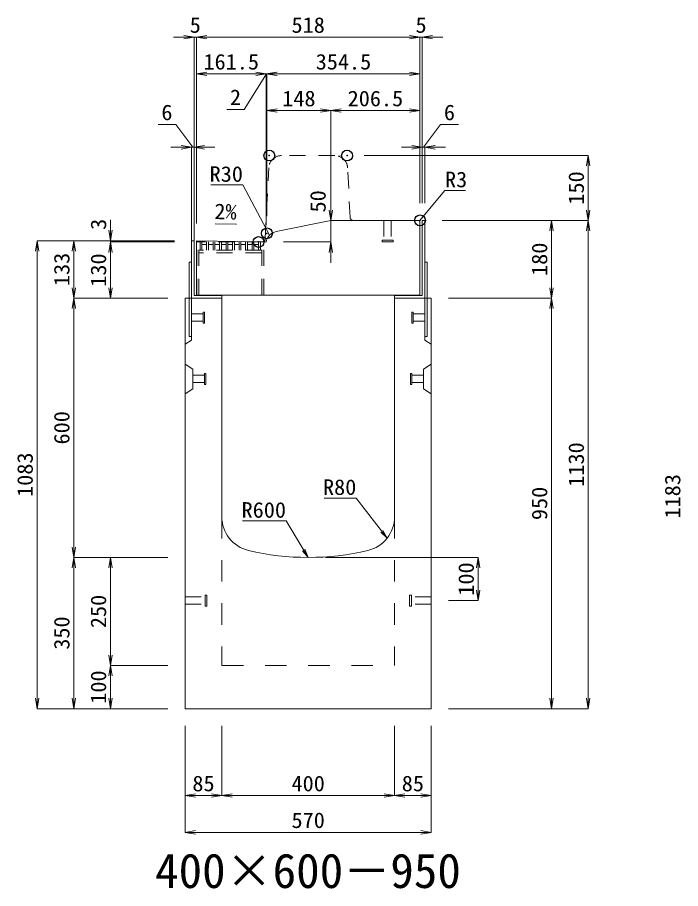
# Model space of a CAD drawing. Units: millimetres at full size. Extents: x -1809 to 57027, y -20349 to 17321.
# Drawn here: x 34895 to 36431, y -13512 to -11496 of the extents above; entities that cross this region are included whole.
import ezdxf
from ezdxf.enums import TextEntityAlignment as Align

# ---------------------------------------------------------------- set-up
doc = ezdxf.new("R2010")
doc.units = ezdxf.units.MM
doc.header["$LTSCALE"] = 50
doc.header["$PDMODE"] = 32
doc.header["$PDSIZE"] = 25
doc.linetypes.add('USER1', pattern=[2, 1, -1])
doc.linetypes.add('USER2', pattern=[1.35, 0.75, -0.6])
for name, color, linetype, lineweight in [('インサート', 3, 'USER2', 9), ('グレーチング', 7, 'USER2', 5), ('受枠', 3, 'Continuous', 5), ('寸法線', 7, 'Continuous', 13), ('引出線', 4, 'Continuous', 13), ('本体', 2, 'Continuous', 13)]:
    doc.layers.add(name, color=color, linetype=linetype, lineweight=lineweight)
doc.layers.add('作業エリア', color=11, linetype='Continuous')
doc.layers.add('文字', color=7, linetype='Continuous')
doc.styles.add('ＭＳ 明朝', font='')
doc.styles.get('ＭＳ 明朝').set_extended_font_data('MS Mincho')

# ---------------------------------------------------------------- blocks, each defined once
blk = doc.blocks.new('open_arrow')
at = {"color": 0, "linetype": 'Continuous', "lineweight": -2}
blk.add_lwpolyline([(7.5, 1.25), (0, 0), (7.5, -1.25)], dxfattribs=at)

msp = doc.modelspace()

# ---------------------------------------------------------------- linework, layer by layer
at = {"layer": 'インサート'}
for p, q in [((35743.74, -11966.05), (35743.74, -12012.05)), ((35743.74, -11966.05), (35760.74, -11966.05)), ((35760.74, -11966.05), (35760.74, -12012.05)), ((35739.74, -12016.05), (35739.74, -12012.05)), ((35739.74, -12012.05), (35764.74, -12012.05)), ((35764.74, -12012.05), (35764.74, -12016.05)), ((35739.74, -12016.05), (35764.74, -12016.05)), ((35298.24, -12182.55), (35325.24, -12182.55)), ((35298.24, -12182.55), (35298.24, -12199.55)), ((35328.24, -12178.55), (35325.24, -12178.55)), ((35325.24, -12178.55), (35325.24, -12203.55)), ((35328.24, -12203.55), (35328.24, -12178.55)), ((35808.24, -12178.55), (35811.24, -12178.55)), ((35808.24, -12203.55), (35808.24, -12178.55)), ((35811.24, -12178.55), (35811.24, -12203.55)), ((35838.24, -12182.55), (35811.24, -12182.55)), ((35838.24, -12182.55), (35838.24, -12199.55)), ((35298.24, -12199.55), (35325.24, -12199.55)), ((35325.24, -12203.55), (35328.24, -12203.55)), ((35811.24, -12203.55), (35808.24, -12203.55)), ((35838.24, -12199.55), (35811.24, -12199.55)), ((35301.44, -12324.55), (35328.44, -12324.55)), ((35301.44, -12324.55), (35301.44, -12341.55)), ((35331.44, -12320.55), (35328.44, -12320.55)), ((35328.44, -12320.55), (35328.44, -12345.55)), ((35331.44, -12345.55), (35331.44, -12320.55)), ((35805.04, -12320.55), (35808.04, -12320.55)), ((35805.04, -12345.55), (35805.04, -12320.55)), ((35808.04, -12320.55), (35808.04, -12345.55)), ((35835.04, -12324.55), (35808.04, -12324.55)), ((35835.04, -12324.55), (35835.04, -12341.55)), ((35301.44, -12341.55), (35328.44, -12341.55)), ((35328.44, -12345.55), (35331.44, -12345.55)), ((35808.04, -12345.55), (35805.04, -12345.55)), ((35835.04, -12341.55), (35808.04, -12341.55)), ((35283.24, -12837.55), (35329.24, -12837.55)), ((35283.24, -12854.55), (35283.24, -12837.55)), ((35329.24, -12858.55), (35329.24, -12833.55)), ((35329.24, -12833.55), (35333.24, -12833.55)), ((35333.24, -12858.55), (35333.24, -12833.55)), ((35803.24, -12833.55), (35807.24, -12833.55)), ((35803.24, -12833.55), (35803.24, -12858.55)), ((35807.24, -12833.55), (35807.24, -12858.55)), ((35853.24, -12837.55), (35807.24, -12837.55)), ((35853.24, -12837.55), (35853.24, -12854.55)), ((35283.24, -12854.55), (35329.24, -12854.55)), ((35333.24, -12858.55), (35329.24, -12858.55)), ((35807.24, -12858.55), (35803.24, -12858.55)), ((35853.24, -12854.55), (35807.24, -12854.55))]:
    msp.add_line(p, q, dxfattribs=at)
at = {"layer": 'グレーチング'}
for p, q in [((35310.24, -12139.05), (35310.24, -12016.05)), ((35465.24, -12016.05), (35310.24, -12016.05)), ((35314.74, -12139.05), (35314.74, -12016.05)), ((35460.74, -12035.05), (35314.74, -12035.05)), ((35317.74, -12035.05), (35317.74, -12016.05)), ((35322.24, -12035.05), (35322.24, -12016.05)), ((35332.8, -12022.05), (35322.24, -12022.05)), ((35332.8, -12035.05), (35332.8, -12016.05)), ((35337.3, -12035.05), (35337.3, -12016.05)), ((35347.85, -12022.05), (35337.3, -12022.05)), ((35347.85, -12035.05), (35347.85, -12016.05)), ((35352.35, -12035.05), (35352.35, -12016.05)), ((35362.91, -12022.05), (35352.35, -12022.05)), ((35362.91, -12035.05), (35362.91, -12016.05)), ((35367.41, -12035.05), (35367.41, -12016.05)), ((35377.96, -12022.05), (35367.41, -12022.05)), ((35377.96, -12035.05), (35377.96, -12016.05)), ((35382.46, -12035.05), (35382.46, -12016.05)), ((35393.02, -12022.05), (35382.46, -12022.05)), ((35393.02, -12035.05), (35393.02, -12016.05)), ((35397.52, -12035.05), (35397.52, -12016.05)), ((35408.07, -12022.05), (35397.52, -12022.05)), ((35408.07, -12035.05), (35408.07, -12016.05)), ((35412.57, -12035.05), (35412.57, -12016.05)), ((35423.13, -12022.05), (35412.57, -12022.05)), ((35423.13, -12035.05), (35423.13, -12016.05)), ((35427.63, -12035.05), (35427.63, -12016.05)), ((35438.19, -12022.05), (35427.63, -12022.05)), ((35438.19, -12035.05), (35438.19, -12016.05)), ((35442.69, -12035.05), (35442.69, -12016.05)), ((35453.24, -12022.05), (35442.69, -12022.05)), ((35453.24, -12035.05), (35453.24, -12016.05)), ((35457.74, -12035.05), (35457.74, -12016.05)), ((35460.74, -12139.05), (35460.74, -12016.05)), ((35465.24, -12139.05), (35465.24, -12016.05)), ((35460.74, -12041.05), (35314.74, -12041.05))]:
    msp.add_line(p, q, dxfattribs=at)
at = {"layer": '作業エリア'}
for p in [(35478.24, -11816.05), (35658.24, -11816.05), (35827.24, -11966.05), (35472.74, -11996.05), (35453.24, -12016.05)]:
    msp.add_point(p, dxfattribs=at)
at = {"layer": '受枠'}
for p, q in [((35832.24, -11966.05), (35838.24, -11966.05)), ((35832.24, -12140.05), (35832.24, -11966.05)), ((35838.24, -12235.05), (35838.24, -11966.05)), ((35304.24, -12013.05), (35298.24, -12013.05)), ((35298.24, -12235.05), (35298.24, -12013.05)), ((35304.24, -12140.05), (35304.24, -12013.05)), ((35298.24, -12063.05), (35292.24, -12063.05)), ((35292.24, -12235.05), (35292.24, -12063.05)), ((35838.24, -12063.05), (35844.24, -12063.05)), ((35844.24, -12235.05), (35844.24, -12063.05)), ((35368.24, -12146.05), (35298.24, -12146.05)), ((35368.24, -12140.05), (35304.24, -12140.05)), ((35368.24, -12146.05), (35368.24, -12140.05)), ((35768.24, -12140.05), (35832.24, -12140.05)), ((35768.24, -12146.05), (35768.24, -12140.05)), ((35768.24, -12146.05), (35838.24, -12146.05)), ((35298.24, -12235.05), (35292.24, -12235.05)), ((35838.24, -12235.05), (35844.24, -12235.05))]:
    msp.add_line(p, q, dxfattribs=at)
at = {"layer": '寸法線'}
for p, q in [((35357.24, -11541.93), (35256.24, -11541.93)), ((35304.24, -11973.03), (35304.24, -11541.93)), ((35827.24, -11541.93), (35309.24, -11541.93)), ((35309.24, -11973.25), (35309.24, -11541.93)), ((35309.24, -11973.25), (35309.24, -11541.93)), ((35779.24, -11541.93), (35880.24, -11541.93)), ((35827.24, -11926.03), (35827.24, -11541.93)), ((35827.24, -11926.03), (35827.24, -11541.93)), ((35832.24, -11926.03), (35832.24, -11541.93)), ((35518.81, -11626.93), (35309.24, -11626.93)), ((35309.24, -11973.25), (35309.24, -11626.93)), ((35471.78, -11626.93), (35420.05, -11709.16)), ((35520.74, -11626.93), (35422.81, -11626.93)), ((35470.81, -11976.03), (35470.81, -11626.93)), ((35827.24, -11626.93), (35472.74, -11626.93)), ((35472.74, -11956.03), (35472.74, -11626.93)), ((35827.24, -11926.03), (35827.24, -11626.93)), ((35472.74, -11956.03), (35472.74, -11671.93)), ((35470.81, -11976.03), (35470.81, -11673.47)), ((35420.05, -11709.16), (35379.64, -11709.16)), ((35472.74, -11711.93), (35620.74, -11711.93)), ((35472.74, -11956.03), (35472.74, -11711.93)), ((35620.74, -11926.03), (35620.74, -11711.93)), ((35620.74, -11711.93), (35827.24, -11711.93)), ((35620.74, -11926.03), (35620.74, -11711.93)), ((35827.24, -11926.03), (35827.24, -11711.93)), ((35261.62, -11744.13), (35220.39, -11744.13)), ((35301.24, -11796.93), (35261.62, -11744.13)), ((35835.24, -11796.93), (35874.86, -11744.13)), ((35874.86, -11744.13), (35916.09, -11744.13)), ((35352.24, -11796.93), (35250.24, -11796.93)), ((35298.24, -12058.03), (35298.24, -11796.93)), ((35304.24, -12058.03), (35304.24, -11796.93)), ((35784.24, -11796.93), (35886.24, -11796.93)), ((35832.24, -11926.03), (35832.24, -11796.93)), ((35838.24, -11926.03), (35838.24, -11796.93)), ((35698.26, -11816.05), (36217.02, -11816.05)), ((36217.02, -11816.05), (36217.02, -11966.05)), ((35620.74, -11918.05), (35620.74, -12064.05)), ((35110.3, -11965.05), (35110.3, -12064.05)), ((35878.26, -11966.05), (36132.02, -11966.05)), ((35878.26, -11966.05), (36217.02, -11966.05)), ((35878.26, -11966.05), (36217.02, -11966.05)), ((36132.02, -11966.05), (36132.02, -12146.05)), ((36217.02, -11966.05), (36217.02, -13096.05)), ((34940.3, -13096.05), (34940.3, -12013.05)), ((35258.22, -12013.05), (34940.3, -12013.05)), ((35025.3, -12013.05), (35025.3, -12146.05)), ((35258.22, -12013.05), (35025.3, -12013.05)), ((35258.22, -12013.05), (35110.3, -12013.05)), ((35258.22, -12016.05), (35110.3, -12016.05)), ((35110.3, -12016.05), (35110.3, -12146.05)), ((35258.22, -12016.05), (35110.3, -12016.05)), ((35510.83, -12016.05), (35620.74, -12016.05)), ((35243.22, -12146.05), (35025.3, -12146.05)), ((35025.3, -12146.05), (35025.3, -12746.05)), ((35243.22, -12146.05), (35025.3, -12146.05)), ((35243.22, -12146.05), (35110.3, -12146.05)), ((35893.26, -12146.05), (36132.02, -12146.05)), ((35893.26, -12146.05), (36132.02, -12146.05)), ((36132.02, -12146.05), (36132.02, -13096.05)), ((35243.22, -12746.05), (35025.3, -12746.05)), ((35025.3, -13096.05), (35025.3, -12746.05)), ((35243.22, -12746.05), (35025.3, -12746.05)), ((35110.3, -12746.05), (35110.3, -12996.05)), ((35243.22, -12746.05), (35110.3, -12746.05)), ((35608.26, -12746.05), (35962.02, -12746.05)), ((35962.02, -12746.05), (35962.02, -12846.05)), ((35893.26, -12846.05), (35962.02, -12846.05)), ((35243.22, -12996.05), (35110.3, -12996.05)), ((35110.3, -12996.05), (35110.3, -13096.05)), ((35243.22, -12996.05), (35110.3, -12996.05)), ((35243.22, -13096.05), (34940.3, -13096.05)), ((35243.22, -13096.05), (35025.3, -13096.05)), ((35243.22, -13096.05), (35110.3, -13096.05)), ((35893.26, -13096.05), (36132.02, -13096.05)), ((35893.26, -13096.05), (36217.02, -13096.05)), ((35283.24, -13136.07), (35283.24, -13297.21)), ((35283.24, -13136.07), (35283.24, -13382.21)), ((35368.24, -13136.07), (35368.24, -13297.21)), ((35368.24, -13136.07), (35368.24, -13297.21)), ((35768.24, -13136.07), (35768.24, -13297.21)), ((35768.24, -13136.07), (35768.24, -13297.21)), ((35853.24, -13136.07), (35853.24, -13297.21)), ((35853.24, -13136.07), (35853.24, -13382.21)), ((35283.24, -13297.21), (35368.24, -13297.21)), ((35368.24, -13297.21), (35768.24, -13297.21)), ((35768.24, -13297.21), (35853.24, -13297.21)), ((35283.24, -13382.21), (35853.24, -13382.21))]:
    msp.add_line(p, q, dxfattribs=at)
at = {"layer": '引出線'}
for points in [[(35478.84, -12000.19), (35417.12, -11883.9), (35342.45, -11883.9)], [(35826.36, -11966.93), (35885.09, -11896.57), (35932.81, -11896.57)], [(35401.91, -11974.88), (35353.17, -11973.91), (35401.91, -11974.88)], [(35751, -12701.63), (35679.74, -12608.52), (35605.07, -12608.52)], [(35568.24, -12746.05), (35516.88, -12661.3), (35415.87, -12661.3)]]:
    msp.add_lwpolyline(points, dxfattribs=at)
at = {"layer": '本体', "linetype": 'USER2', "lineweight": 9}
for p, q in [((35629.7, -11816.05), (35506.78, -11816.05)), ((35468.57, -12009.4), (35476.82, -11844.56)), ((35665.41, -11959.4), (35659.67, -11844.56)), ((35298.24, -12146.05), (35298.24, -12243.05)), ((35838.24, -12146.05), (35838.24, -12243.05)), ((35298.24, -12243.05), (35283.24, -12252.55)), ((35838.24, -12243.05), (35853.24, -12252.55))]:
    msp.add_line(p, q, dxfattribs=at)
at = {"layer": '本体'}
for p, q in [((35620.74, -11966.05), (35494.43, -11991.66)), ((35824.24, -11966.05), (35620.74, -11966.05)), ((35827.24, -12139.05), (35827.24, -11969.05)), ((35309.24, -12139.05), (35309.24, -12013.27)), ((35309.24, -12013.27), (35453.24, -12016.05)), ((35453.24, -12016.05), (35470.81, -12016.05)), ((35283.24, -12146.05), (35283.24, -13096.05)), ((35368.24, -12146.05), (35283.24, -12146.05)), ((35827.24, -12139.05), (35309.24, -12139.05)), ((35368.24, -12146.05), (35368.24, -12652.02)), ((35768.24, -12652.02), (35768.24, -12146.05)), ((35853.24, -12146.05), (35768.24, -12146.05)), ((35853.24, -13096.05), (35853.24, -12146.05)), ((35283.24, -13096.05), (35853.24, -13096.05))]:
    msp.add_line(p, q, dxfattribs=at)
at = {"layer": '本体', "lineweight": 9}
for p, q in [((35283.24, -12299.05), (35301.44, -12310.55)), ((35301.44, -12310.55), (35301.44, -12355.55)), ((35853.24, -12299.05), (35835.04, -12310.55)), ((35835.04, -12310.55), (35835.04, -12355.55)), ((35283.24, -12367.05), (35301.44, -12355.55)), ((35853.24, -12367.05), (35835.04, -12355.55))]:
    msp.add_line(p, q, dxfattribs=at)
at = {"layer": '本体', "linetype": 'USER1', "lineweight": 15}
for p, q in [((35368.24, -12652.02), (35368.24, -12996.05)), ((35768.24, -12652.02), (35768.24, -12996.05)), ((35368.24, -12996.05), (35768.24, -12996.05))]:
    msp.add_line(p, q, dxfattribs=at)
at = {"layer": '本体', "linetype": 'USER2', "lineweight": 9}
for centre, radius, start, end in [((35506.78, -11846.05), 30, 90, 177.13759), ((35629.7, -11846.05), 30, 2.86241, 90), ((35672.4, -11959.05), 7, 182.86241, 270), ((35461.58, -12009.05), 7, 270, 357.13759)]:
    msp.add_arc(centre, radius, start, end, dxfattribs=at)
at = {"layer": '本体'}
for centre, radius, start, end in [((35824.24, -11969.05), 3, 0, 90), ((35500.39, -12021.06), 30, 101.45875, 170.39512), ((35448.24, -12652.02), 80, 180, 256.65764), ((35688.24, -12652.02), 80, 283.34236, 0), ((35568.24, -12146.05), 600, 256.65764, 283.34236)]:
    msp.add_arc(centre, radius, start, end, dxfattribs=at)

# ---------------------------------------------------------------- block references
at = {"layer": '寸法線', "xscale": 3.2, "yscale": 3.2}
for p, rotation in [((35304.24, -11541.93), 180), ((35827.24, -11541.93), 180), ((35827.24, -11541.93), 180), ((35470.81, -11626.93), 180), ((35827.24, -11626.93), 180), ((35620.74, -11711.93), 180), ((35827.24, -11711.93), 180), ((35298.24, -11796.93), 180), ((35832.24, -11796.93), 180), ((36217.02, -11816.05), 270), ((35620.74, -11966.05), 90), ((36217.02, -11966.05), 90), ((36132.02, -11966.05), 270), ((36217.02, -11966.05), 270), ((35110.3, -12013.05), 90), ((34940.3, -12013.05), 270), ((35025.3, -12013.05), 270), ((35110.3, -12016.05), 270), ((35110.3, -12016.05), 270), ((35620.74, -12016.05), 270), ((35025.3, -12146.05), 90), ((35110.3, -12146.05), 90), ((36132.02, -12146.05), 90), ((35025.3, -12146.05), 270), ((36132.02, -12146.05), 270), ((35025.3, -12746.05), 90), ((35025.3, -12746.05), 270), ((35110.3, -12746.05), 270), ((35962.02, -12746.05), 270), ((35962.02, -12846.05), 90), ((35110.3, -12996.05), 90), ((35110.3, -12996.05), 270), ((34940.3, -13096.05), 90), ((35025.3, -13096.05), 90), ((35110.3, -13096.05), 90), ((36132.02, -13096.05), 90), ((36217.02, -13096.05), 90), ((35368.24, -13297.21), 180), ((35768.24, -13297.21), 180), ((35853.24, -13297.21), 180), ((35853.24, -13382.21), 180)]:
    msp.add_blockref('open_arrow', p, dxfattribs=dict(at, rotation=rotation))
for p in [(35309.24, -11541.93), (35309.24, -11541.93), (35832.24, -11541.93), (35309.24, -11626.93), (35470.81, -11626.93), (35472.74, -11626.93), (35472.74, -11626.93), (35472.74, -11711.93), (35620.74, -11711.93), (35304.24, -11796.93), (35838.24, -11796.93), (35283.24, -13297.21), (35368.24, -13297.21), (35768.24, -13297.21), (35283.24, -13382.21)]:
    msp.add_blockref('open_arrow', p, dxfattribs=at)
at = {"layer": '引出線'}
for p, xscale, yscale, rotation in [((35401.91, -11974.88), 0.16, 0.16, 178.9), ((35826.36, -11966.93), 0.16, 0.16, 50.2), ((35478.84, -12000.19), 0.16, 0.16, 118), ((35751, -12701.63), 2.67, 2.67, 127.4), ((35568.24, -12746.05), 2.67, 2.67, 121.2)]:
    msp.add_blockref('open_arrow', p, dxfattribs=dict(at, xscale=xscale, yscale=yscale, rotation=rotation))

# ---------------------------------------------------------------- texts
at = {"layer": '寸法線', "style": 'ＭＳ 明朝', "width": 1.05}
for s, p in [('5', (35306.74, -11513.91)), ('518', (35568.24, -11513.91)), ('5', (35829.74, -11513.91)), ('161.5', (35390.03, -11598.91)), ('354.5', (35649.99, -11598.91)), ('2', (35399.84, -11681.14)), ('148', (35546.74, -11683.91)), ('206.5', (35723.99, -11683.91)), ('6', (35241.01, -11716.11)), ('6', (35895.47, -11716.11)), ('85', (35325.74, -13269.19)), ('400', (35568.24, -13269.19)), ('85', (35810.74, -13269.19)), ('570', (35568.24, -13354.19))]:
    msp.add_text(s, height=36.03, dxfattribs=at).set_placement(p, align=Align.MIDDLE_CENTER)
for s, p in [('150', (36189, -11891.05)), ('50', (35590.74, -11921.99)), ('3', (35082.3, -11975.23)), ('180', (36104, -12056.05)), ('133', (34997.28, -12079.55)), ('130', (35082.28, -12081.05)), ('600', (34997.28, -12446.05)), ('1130', (36189, -12531.05)), ('1083', (34912.28, -12554.55)), ('1183', (36412.28, -12604.55)), ('950', (36104, -12621.05)), ('100', (35934, -12796.05)), ('250', (35082.28, -12871.05)), ('350', (34997.28, -12921.05)), ('100', (35082.28, -13046.05))]:
    msp.add_text(s, height=36.03, rotation=90, dxfattribs=at).set_placement(p, align=Align.MIDDLE_CENTER)
at = {"layer": '引出線', "style": 'ＭＳ 明朝', "width": 1.05}
for s, p in [('R30', (35417.12, -11840.7)), ('R80', (35679.74, -12565.32)), ('R600', (35516.88, -12618.1))]:
    msp.add_text(s, height=36.03, dxfattribs=at).set_placement(p, align=Align.TOP_RIGHT)
msp.add_text('R3', height=36.03, dxfattribs=at).set_placement((35885.09, -11853.37), align=Align.TOP_LEFT)
msp.add_text('2%', height=36.03, rotation=358.854, dxfattribs=at).set_placement((35402.85, -11927.99), align=Align.TOP_RIGHT)
at = {"layer": '文字', "style": 'ＭＳ 明朝'}
msp.add_text('400×600－950', height=80.06, dxfattribs=at).set_placement((35567.76, -13471.03), align=Align.MIDDLE_CENTER)

doc.saveas('drawing.dxf')
